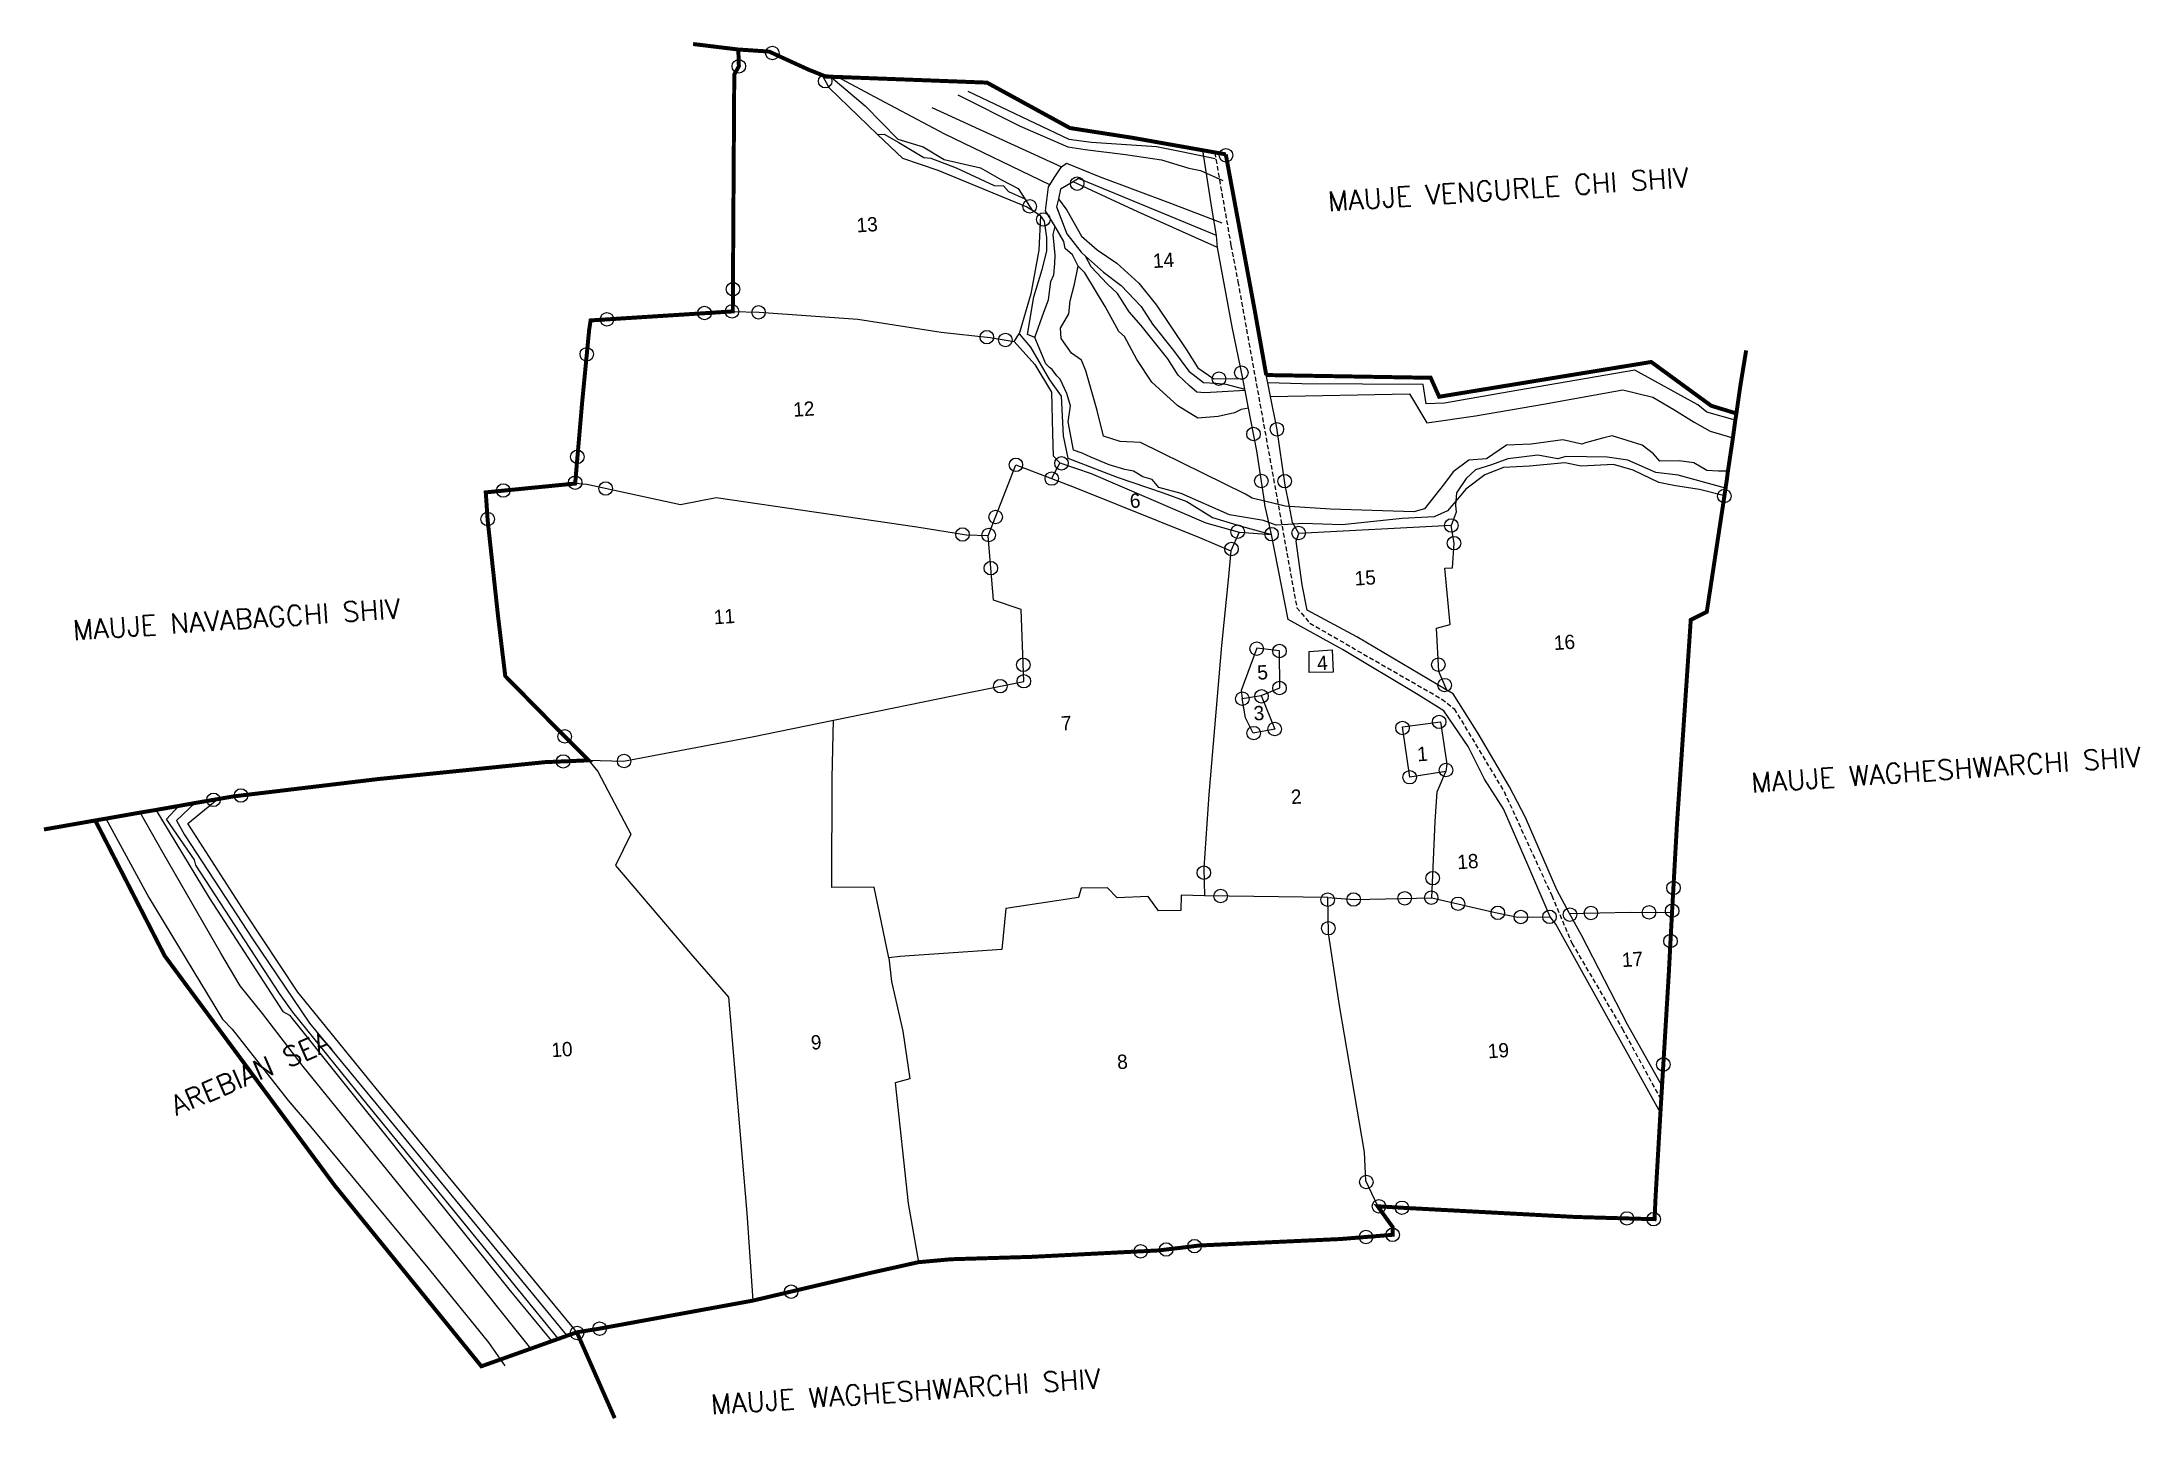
# Model space of a CAD drawing. Header units: metres. Extents: x 352860 to 354000, y 1752597 to 1753347.
import ezdxf
from ezdxf.enums import TextEntityAlignment as Align

# ---------------------------------------------------------------- set-up
doc = ezdxf.new("R2010")
doc.units = ezdxf.units.M
for name, pattern in [('DASHDOT', [1, 0.5, -0.25, 0, -0.25]), ('DASHED', [0.75, 0.5, -0.25]), ('DIVIDE', [31.75, 12.7, -6.35, 0, -6.35, 0, -6.35])]:
    doc.linetypes.add(name, pattern=pattern)
for name, color, linetype in [('LINE_WATER', 4, 'Continuous'), ('OFF', 1, 'Continuous'), ('OTHERS', 1, 'Continuous'), ('POLY_PARCEL', 6, 'Continuous'), ('POLY_ROAD', 30, 'Continuous'), ('POLY_WATER', 4, 'Continuous'), ('SYM_STONE', 1, 'Continuous'), ('TEXT_MAPOUT', 7, 'Continuous'), ('TEXT_PARCEL', 7, 'Continuous'), ('V_BOUND_LINE', 7, 'Continuous'), ('V_BOUND_STREAM_LINE', 7, 'DASHDOT'), ('V_DIVIDE_LINE', 7, 'DIVIDE')]:
    doc.layers.add(name, color=color, linetype=linetype)
doc.styles.get("Standard").update_dxf_attribs({"font": 'simplex.shx'})
doc.styles.add('TEXT_MAP', font='', dxfattribs={"height": 0.18})
doc.styles.get('TEXT_MAP').set_extended_font_data('Kruti Dev 050')

# ---------------------------------------------------------------- blocks, each defined once
blk = doc.blocks.new('STONE')
blk.add_circle((0, 0), 0.0851)

msp = doc.modelspace()

# ---------------------------------------------------------------- linework, layer by layer
at = {"layer": 'LINE_WATER'}
for points in [[(353289, 1753327.8), (353307.7, 1753311.9), (353325.4, 1753293.8), (353339.2, 1753289.6), (353350.6, 1753282.8), (353370.3, 1753278.2), (353381.7, 1753271.8), (353390.9, 1753267), (353394.4, 1753261.4)], [(353408.1, 1753269.1), (353351, 1753296.6), (353315.5, 1753315.4), (353292.4, 1753327.7)], [(353343.9, 1753311), (353414.4, 1753278.9)], [(353358.1, 1753317.9), (353391.9, 1753300.9), (353417.9, 1753289.6), (353427.2, 1753288.2), (353449.2, 1753285.5), (353468.7, 1753282.6), (353483.6, 1753278.1), (353490, 1753276.9), (353502.1, 1753271.4)], [(353363.4, 1753319.9), (353418.4, 1753293.9), (353430.7, 1753292.2), (353466.1, 1753289.9), (353479.7, 1753287.1), (353498, 1753283.3)], [(353314.3, 1753296.4), (353318, 1753296.6), (353325.9, 1753292.1), (353339.6, 1753283.8), (353343.4, 1753283.6), (353357.2, 1753278.2), (353377.7, 1753268.6), (353382.8, 1753268.5), (353385.5, 1753265.4), (353394.4, 1753261.4)], [(353423.4, 1753224.8), (353420.4, 1753230.9), (353416.4, 1753234.4), (353415.7, 1753238.2), (353410.9, 1753246.3), (353405.7, 1753254.8), (353407.4, 1753267.9), (353408.1, 1753269.1), (353410.4, 1753272.8), (353414.4, 1753278.9), (353417.2, 1753280.8), (353434.9, 1753273.6), (353473.6, 1753259), (353501.6, 1753248.3)], [(353498.7, 1753241.5), (353423.6, 1753272.4), (353420.7, 1753270.7)], [(353394.4, 1753261.4), (353398.3, 1753255.4)], [(353412.7, 1753261.4), (353411.7, 1753257), (353417.3, 1753242.4), (353425.1, 1753232.5), (353427.5, 1753230.3)], [(353399.9, 1753186.1), (353396, 1753187.6), (353399.3, 1753208.2), (353403.8, 1753222.9), (353406.5, 1753233), (353406.4, 1753240.3), (353405.1, 1753249.2), (353403, 1753252.4)], [(353628.8, 1753097.1), (353624.2, 1753091.7), (353617, 1753088.5), (353599.6, 1753087.6), (353566.9, 1753084.2), (353545.6, 1753084.9), (353540.5, 1753084.6), (353531.1, 1753083.9), (353527.2, 1753085.4), (353524.2, 1753086.5), (353505.8, 1753089.6), (353479.4, 1753101.1), (353467.3, 1753104.4), (353463.6, 1753108.8), (353458.6, 1753110.3), (353453.5, 1753113.4), (353448.8, 1753114.3), (353440.3, 1753116.8), (353430.4, 1753121), (353425.7, 1753123.2), (353421, 1753124.7), (353418.1, 1753140.2), (353419.3, 1753148.9), (353417.3, 1753155.6), (353413.7, 1753163.3), (353411.8, 1753165.1), (353409.4, 1753168.6), (353407.8, 1753169.7), (353405.8, 1753171.7), (353399.9, 1753186.1), (353404.8, 1753199.7), (353407.4, 1753206.5), (353408.6, 1753216.5), (353410.2, 1753220), (353410.7, 1753226.2), (353411, 1753230.8), (353409.9, 1753242.1), (353410.9, 1753246.3)], [(353514.2, 1753157.2), (353492.3, 1753156), (353487.9, 1753156.3), (353484, 1753159.8), (353477.8, 1753165.5), (353472.2, 1753174.4), (353457.7, 1753192.5), (353451.1, 1753200), (353444.8, 1753210), (353439.2, 1753215.2), (353430.6, 1753224.5), (353427.5, 1753230.3)], [(353427.5, 1753230.3), (353437.2, 1753221.6), (353446.9, 1753214.3), (353457.7, 1753202.8), (353463.8, 1753193.2), (353475.3, 1753178.9), (353483.6, 1753167.7), (353491.6, 1753161.5), (353498.3, 1753161.2), (353503.8, 1753160.7), (353514, 1753158)], [(353391.3, 1753188), (353397.5, 1753180.8), (353407.9, 1753163), (353414.2, 1753154.2), (353415.3, 1753132.6), (353417.9, 1753120.4), (353444.6, 1753110.1), (353469.7, 1753101.5), (353482.6, 1753096.8), (353496.4, 1753088.1), (353512, 1753083.5), (353528.6, 1753078.9)], [(353775.4, 1753104.1), (353749.6, 1753111.2), (353737.5, 1753112.6), (353722.3, 1753119.3), (353711, 1753121), (353688.5, 1753121.3), (353684.3, 1753120.1), (353673.4, 1753122.1), (353657.1, 1753120.1), (353648.1, 1753116.7), (353639.4, 1753114), (353634.4, 1753109.4), (353629.1, 1753101.6), (353628.8, 1753097.1)], [(352894.9, 1752924.4), (352918.3, 1752881.5), (352958.2, 1752815.4), (352963.6, 1752810), (352994, 1752771.2), (353006.1, 1752757), (353070.8, 1752679), (353102.8, 1752639.6), (353111.7, 1752626.8)], [(353126.6, 1752635.3), (353084.1, 1752688.6), (353002.1, 1752789.6), (352980, 1752818.4), (352967.8, 1752833.4), (352957.4, 1752851.2), (352925.9, 1752906), (352913.6, 1752927.7)], [(352922, 1752929.1), (352951.1, 1752881.4), (352991.1, 1752819.5), (352994.7, 1752817.5), (353024.2, 1752780.6), (353113.9, 1752668.5), (353137.9, 1752639.5)], [(353140.8, 1752641.8), (353034.5, 1752772.1), (352996.5, 1752819.2), (352989.3, 1752829.4), (352943.8, 1752899.1), (352943.1, 1752902), (352927.8, 1752924.1), (352934.5, 1752931.3)], [(352943.4, 1752932.9), (352933.2, 1752923.3), (352937.6, 1752915.5), (352962.9, 1752876.8), (352974.5, 1752859.1), (353005.5, 1752813.1), (353048.7, 1752761), (353146.1, 1752642.6)]]:
    msp.add_lwpolyline(points, dxfattribs=at)
at = {"layer": 'OFF'}
msp.add_lwpolyline([(353510.9, 1753080.2), (353528.6, 1753078.9)], dxfattribs=at)
at = {"layer": 'OTHERS', "linetype": 'DASHED', "ltscale": 5}
msp.add_lwpolyline([(353497.7, 1753286.6), (353506.5, 1753236.1), (353510.3, 1753216.3), (353542.3, 1753039.1), (353549.4, 1753030.7), (353621.1, 1752989.4), (353627.9, 1752984.1), (353655, 1752939.1), (353680.9, 1752882.6), (353691.9, 1752856.6), (353719.2, 1752810.2), (353740.4, 1752771.5)], dxfattribs=at)
at = {"layer": 'POLY_PARCEL'}
for points in [[(353235.7, 1753200.2), (353250, 1753199.7), (353303.7, 1753195.9), (353348.9, 1753189), (353375.6, 1753186), (353388.7, 1753183.9)], [(353388.7, 1753183.9), (353391.3, 1753188)], [(353374.6, 1753078.1), (353389.6, 1753116.8), (353409, 1753109.4)], [(353413.5, 1753117.9), (353409, 1753109.4)], [(353374.6, 1753078.1), (353362.7, 1753078.5), (353335.8, 1753082.8), (353226.7, 1753098.8), (353207.3, 1753095), (353156.4, 1753106.1), (353150, 1753106.6)], [(353409, 1753109.4), (353421.3, 1753104.6), (353489.4, 1753077.2), (353506.4, 1753070.1)], [(353623.9, 1752994.2), (353619.5, 1753004.4), (353618.3, 1753027.9), (353625.7, 1753030), (353622.8, 1753060.5), (353627, 1753060.8), (353627.8, 1753074.2), (353626.3, 1753083.8)], [(353290.5, 1752978), (353363.2, 1752992.8), (353393.9, 1752998.9), (353392.5, 1753038.1), (353377.4, 1753043.1), (353374.6, 1753078.1)], [(353510.9, 1753080.2), (353506.4, 1753070.1)], [(353506.4, 1753070.1), (353505.2, 1753056), (353501.3, 1753018.5), (353494.5, 1752937.5), (353491.8, 1752897.6), (353492.2, 1752882.4)], [(353523, 1752991.3), (353533.1, 1752995.5), (353532.9, 1753015.6), (353520.5, 1753017), (353512, 1752994.1), (353512.7, 1752989.8)], [(353549.1, 1753015.3), (353561.6, 1753016.1), (353562.1, 1753004), (353549.1, 1753003.8), (353549.1, 1753015.3)], [(353523, 1752991.3), (353530.3, 1752973.1), (353518.6, 1752970.8), (353514.4, 1752979.2), (353512.7, 1752989.8)], [(353512.7, 1752989.8), (353523, 1752991.3)], [(353157.3, 1752956.1), (353176.3, 1752955.6), (353246.2, 1752968.9), (353290.5, 1752978)], [(353320.6, 1752848.7), (353312.6, 1752887.2), (353289.6, 1752886.9), (353289.7, 1752946.6), (353290.5, 1752978)], [(353157.3, 1752956.1), (353162.4, 1752950.1), (353180.3, 1752915.9), (353172, 1752898.9), (353212.7, 1752851), (353233.3, 1752827.3), (353243.3, 1752709.8), (353246.5, 1752662.3)], [(353615.7, 1752881.4), (353617.6, 1752922.9), (353618.7, 1752938.9), (353623.3, 1752950)], [(353492.2, 1752882.4), (353479.4, 1752882.7), (353479.2, 1752874.5), (353467.1, 1752874.2), (353461.6, 1752882), (353444.7, 1752881.3), (353439.4, 1752886.7), (353425, 1752886.6), (353423.7, 1752881.5), (353384.1, 1752875.6), (353381.9, 1752853.2), (353326.5, 1752849.5), (353320.6, 1752848.7)], [(353559.1, 1752881.5), (353492.2, 1752882.4)], [(353559.1, 1752881.5), (353573.7, 1752880.4), (353615.7, 1752881.4)], [(353586.3, 1752713.6), (353579.8, 1752727.4), (353579.2, 1752743), (353565.6, 1752822.8), (353559.6, 1752862.2), (353559.1, 1752881.5)], [(353615.7, 1752881.4), (353649.4, 1752873.6), (353662.5, 1752870.9), (353680.1, 1752871)], [(353690.5, 1752872.8), (353723.5, 1752873.6), (353746.3, 1752873.3)], [(353320.6, 1752848.7), (353321.9, 1752835.8), (353328.1, 1752808.9), (353332, 1752783), (353324, 1752780.8), (353331.1, 1752715.2), (353336.6, 1752683.2)]]:
    msp.add_lwpolyline(points, dxfattribs=at)
msp.add_lwpolyline([(353623.3, 1752950), (353603.7, 1752946.9), (353599.7, 1752974.3), (353620.4, 1752977.1), (353623.8, 1752954)], close=True, dxfattribs=at)
at = {"layer": 'POLY_ROAD'}
for points in [[(353740, 1752764.5), (353695.2, 1752845), (353683.1, 1752867.1), (353680.1, 1752871), (353667.9, 1752899.2), (353654.6, 1752929.7), (353644.3, 1752945.8), (353635.5, 1752963.6), (353622.3, 1752983.1), (353608.3, 1752991.8), (353567.2, 1753016.3), (353537.6, 1753032.7), (353528.6, 1753078.9), (353527.2, 1753085.4), (353525, 1753095), (353524.7, 1753097), (353520.5, 1753124.4), (353516, 1753147.5), (353514.2, 1753157.2), (353514, 1753158), (353512.9, 1753163.7), (353507.1, 1753191.9), (353499.2, 1753235), (353498.7, 1753241.5), (353496.3, 1753255.2), (353491.3, 1753287.8)], [(353740.9, 1752778.9), (353722.1, 1752812.5), (353697, 1752861), (353690.5, 1752872.8), (353683.6, 1752885.7), (353666.7, 1752925.1), (353658, 1752941.7), (353640.9, 1752970.7), (353627.3, 1752992.2), (353623.9, 1752994.2), (353574.9, 1753023.3), (353547.9, 1753037.8), (353545.3, 1753051.5), (353542, 1753075.2), (353543.4, 1753079.5), (353540.5, 1753084.6), (353539.9, 1753085.5), (353538.3, 1753094.1), (353536, 1753105.8), (353531.4, 1753136.9), (353528.1, 1753153.9), (353526.6, 1753161.4), (353525.7, 1753165.6)], [(353780.7, 1753141), (353765.2, 1753145.5), (353760.3, 1753149.4), (353726.1, 1753168.2), (353657.7, 1753156.4), (353622.7, 1753150.3), (353612.6, 1753150), (353611.1, 1753160.4), (353545, 1753160.8), (353526.6, 1753161.4)], [(353528.1, 1753153.9), (353603.5, 1753155.4), (353613, 1753139.6), (353639.4, 1753143.5), (353676.5, 1753149.8), (353719.6, 1753157.6), (353735.9, 1753153.6), (353747.3, 1753146.8), (353758.3, 1753140), (353767.1, 1753135.1), (353779.4, 1753131.4)]]:
    msp.add_lwpolyline(points, dxfattribs=at)
at = {"layer": 'POLY_WATER'}
for points in [[(353284.1, 1753328.8), (353288, 1753321.7), (353314.3, 1753296.4)], [(353314.3, 1753296.4), (353327.9, 1753283.5), (353347.2, 1753277), (353395.5, 1753257.1), (353398.3, 1753255.4)], [(353420.7, 1753270.7), (353413.9, 1753266.7), (353412.7, 1753261.4)], [(353499.2, 1753235), (353455.9, 1753254.4), (353431.2, 1753265.8), (353420.7, 1753270.7)], [(353398.3, 1753255.4), (353403, 1753252.4)], [(353412.7, 1753261.4), (353417.3, 1753255.2), (353425.3, 1753241.1), (353433.8, 1753233.7), (353444.4, 1753226.4), (353456.4, 1753215.5), (353466, 1753203.6), (353482.4, 1753179.3), (353488.5, 1753169.6), (353497.3, 1753163.5), (353512.9, 1753163.7)], [(353403, 1753252.4), (353402.1, 1753233.5), (353397.7, 1753209.8), (353391.3, 1753188)], [(353776.7, 1753113.4), (353771.6, 1753113.3), (353765.2, 1753113.7), (353758.2, 1753117.9), (353750.1, 1753119), (353739.6, 1753118.7), (353736.3, 1753122.7), (353730.1, 1753127.4), (353713.8, 1753132.6), (353709.2, 1753131.4), (353699.3, 1753128.7), (353697.2, 1753128.1), (353686.9, 1753130.4), (353669.8, 1753128), (353656.3, 1753127.5), (353645.4, 1753120), (353635.8, 1753119.3), (353627.4, 1753112.9), (353622.7, 1753106.7), (353611.8, 1753092.9), (353606, 1753091.2), (353560.6, 1753092.6), (353538.3, 1753094.1), (353536, 1753094.3), (353524.7, 1753097), (353518, 1753098.6), (353514.4, 1753100.8), (353457.3, 1753129), (353446.3, 1753129.5), (353437.3, 1753132.3), (353433.8, 1753146.4), (353427.7, 1753167.9), (353425.2, 1753173.6), (353419.9, 1753177.5), (353414.3, 1753185.5), (353413.9, 1753191), (353418.4, 1753198.8), (353419.1, 1753206), (353421.5, 1753215), (353423.4, 1753224.8)], [(353516, 1753147.5), (353512, 1753146.9), (353508.4, 1753145.1), (353499.6, 1753143), (353488.6, 1753142.2), (353477.6, 1753148.9), (353463.5, 1753161.8), (353455.3, 1753174.1), (353448.6, 1753186.6), (353445.6, 1753189.2), (353438.2, 1753202.8), (353427.1, 1753221.1), (353423.4, 1753224.8)], [(353388.7, 1753183.9), (353399.9, 1753171.4), (353409, 1753156.2), (353409.5, 1753133.9), (353409.9, 1753121.7), (353413.5, 1753117.9)], [(353413.5, 1753117.9), (353430.5, 1753112.1), (353492.8, 1753085.3), (353510.9, 1753080.2)], [(353774.8, 1753100), (353761.2, 1753103.4), (353748.2, 1753105.3), (353739.1, 1753107.2), (353725.1, 1753113.9), (353714.4, 1753116.9), (353696.9, 1753116), (353688.1, 1753117.9), (353668.8, 1753116), (353654.7, 1753115.3), (353644.5, 1753111.3), (353634.2, 1753103.5), (353628.8, 1753097.1)], [(353628.8, 1753097.1), (353628.6, 1753094.8), (353628.9, 1753091.1), (353626.3, 1753083.8)], [(353626.3, 1753083.8), (353543.4, 1753079.5)], [(353150.9, 1752645.1), (353078.4, 1752733.1), (353041.9, 1752777.6), (352999.3, 1752830.1), (352970.5, 1752873.5), (352939.5, 1752921.8), (352955.6, 1752935)]]:
    msp.add_lwpolyline(points, dxfattribs=at)
at = {"layer": 'V_BOUND_LINE', "ltscale": 10, "const_width": 2.16}
for points in [[(353503.7, 1753285.6), (353453, 1753294.6), (353419, 1753299.9), (353373.9, 1753324.6), (353300.1, 1753327.4), (353292.4, 1753327.7), (353289, 1753327.8), (353286.2, 1753327.9), (353284.1, 1753328.8), (353277, 1753331.6), (353255.4, 1753341.5), (353238.7, 1753342.6), (353239, 1753333.5), (353236.5, 1753329), (353236, 1753250.9), (353235.7, 1753200.2), (353158.4, 1753195.3), (353157.6, 1753190.1), (353153.8, 1753150.8), (353150, 1753106.6), (353101.4, 1753101.8), (353102.4, 1753087), (353108.1, 1753034.2), (353112, 1753001.9), (353141.9, 1752971.5), (353157.3, 1752956.1), (353133.5, 1752955.1), (353042.8, 1752945.9), (352964.4, 1752936.5), (352955.6, 1752935)], [(353150.9, 1752645.1), (353162.8, 1752647), (353246.5, 1752662.3), (353310.2, 1752677.3), (353336.6, 1752683.2), (353354.2, 1752684.8), (353397.8, 1752686.1), (353467.1, 1752689.6), (353470.5, 1752690), (353489.6, 1752692.3), (353566.1, 1752695.8), (353594.4, 1752698.1), (353594.5, 1752702.2), (353586.3, 1752713.6), (353599.7, 1752712.8), (353693.8, 1752707.8), (353732.5, 1752706.7), (353736.8, 1752706.6), (353737.4, 1752719.3), (353738.1, 1752731.6), (353740, 1752764.5)]]:
    msp.add_lwpolyline(points, dxfattribs=at)
at = {"layer": 'V_BOUND_LINE', "const_width": 2.16}
for points in [[(353525.7, 1753165.6), (353519.4, 1753201), (353503.7, 1753285.6)], [(353740, 1752764.5), (353744.5, 1752839.3), (353746.3, 1752873.3), (353749, 1752921.6), (353756.5, 1753032.5), (353765.2, 1753036.8), (353774.8, 1753100), (353775.4, 1753104.1), (353776, 1753108), (353776.7, 1753113.4), (353779.4, 1753131.4), (353780.7, 1753141), (353781.3, 1753144.7), (353767.6, 1753148.9), (353735, 1753172.7), (353683, 1753164.2), (353619.7, 1753153.8), (353615.1, 1753164.1), (353525.7, 1753165.6)]]:
    msp.add_lwpolyline(points, dxfattribs=at)
at = {"layer": 'V_BOUND_STREAM_LINE', "ltscale": 10, "const_width": 2.16}
msp.add_lwpolyline([(352955.6, 1752935), (352943.4, 1752932.9), (352934.5, 1752931.3), (352922, 1752929.1), (352913.6, 1752927.7), (352894.9, 1752924.4), (352889.1, 1752923.4), (352926.9, 1752849.7), (353019.1, 1752725.1), (353099, 1752626.6), (353150.6, 1752645)], dxfattribs=at)
at = {"layer": 'V_DIVIDE_LINE', "const_width": 2.16}
for points in [[(353238.7, 1753342.6), (353214.1, 1753345.6)], [(353781.3, 1753144.7), (353783.5, 1753160.1), (353786.6, 1753179)], [(352889.1, 1752923.4), (352861.2, 1752918.5)], [(353150.9, 1752645.1), (353171.5, 1752598.4)]]:
    msp.add_lwpolyline(points, dxfattribs=at)

# ---------------------------------------------------------------- block references
at = {"layer": 'SYM_STONE', "xscale": 43.14492809611531, "yscale": 43.14492809611531, "zscale": 43.14492809611531, "rotation": 3.848902719763219}
for p in [(353257.2, 1753340.7), (353239, 1753333.5), (353285.9, 1753325.4), (353503.8, 1753285.1), (353422.9, 1753269.7), (353397.1, 1753257.3), (353404.5, 1753250.2), (353235.8, 1753212.3), (353167.3, 1753195.9), (353220.3, 1753199.3), (353235.3, 1753200.2), (353249.7, 1753199.7), (353373.8, 1753186.2), (353383.9, 1753184.7), (353156.3, 1753176.9), (353500, 1753163.6), (353512.2, 1753166.9), (353531.5, 1753136.1), (353518.8, 1753133.5), (353151.2, 1753121.1), (353389.6, 1753116.8), (353414.4, 1753117.6), (353110.9, 1753102.8), (353150, 1753107.1), (353166.6, 1753103.9), (353409.1, 1753109.3), (353523, 1753108), (353535.7, 1753107.9), (353774.7, 1753099.8), (353102.4, 1753087.3), (353360.6, 1753078.9), (353374.8, 1753078.6), (353378.6, 1753088.4), (353510.2, 1753080.4), (353528.6, 1753079.1), (353543.3, 1753079.7), (353626.3, 1753083.8), (353506.8, 1753071), (353627.8, 1753074.2), (353376, 1753060.6), (353520.5, 1753016.8), (353532.9, 1753015.5), (353393.6, 1753008), (353393.9, 1752999.1), (353619.3, 1753008.1), (353381.1, 1752996.4), (353512.7, 1752989.6), (353523.1, 1752990.9), (353532.9, 1752995.4), (353622.7, 1752997), (353619.7, 1752977), (353144.3, 1752969.1), (353518.9, 1752970.9), (353530.3, 1752973.1), (353599.8, 1752973.7), (353143.5, 1752955.5), (353176.6, 1752955.7), (353603.7, 1752946.9), (353623.4, 1752950.8), (352953.4, 1752934.6), (352968.3, 1752937), (353491.8, 1752895), (353616.2, 1752892), (353747.1, 1752886.7), (353500.9, 1752882.3), (353559.1, 1752880.3), (353573.2, 1752880.4), (353601, 1752881.1), (353615.4, 1752881.4), (353630, 1752878.1), (353651.6, 1752873.2), (353733.8, 1752873.4), (353746.4, 1752874.3), (353559.5, 1752864.8), (353664.1, 1752870.9), (353679.7, 1752871), (353690.8, 1752872.2), (353702.2, 1752873.1), (353745.5, 1752857.8), (353741.6, 1752790.7), (353580.1, 1752726.8), (353587, 1752713.6), (353599.5, 1752712.8), (353721.8, 1752707), (353736.3, 1752706.6), (353486.7, 1752691.9), (353579.9, 1752696.9), (353594.4, 1752698.1), (353457.4, 1752689.1), (353471.3, 1752690.1), (353267.4, 1752667.2), (353163.3, 1752647.1), (353151, 1752644.7)]:
    msp.add_blockref('STONE', p, dxfattribs=at)

# ---------------------------------------------------------------- texts
at = {"layer": 'TEXT_MAPOUT'}
for s, rotation, p in [('MAUJE VENGURLE CHI SHIV', 3.8489, (353559.5, 1753254.6)), ('MAUJE NAVABAGCHI SHIV', 3.8489, (352877.2, 1753021.4)), ('MAUJE WAGHESHWARCHI SHIV', 3.8489, (353789.7, 1752938.5)), ('AREBIAN SEA', 23.1322, (352933.1, 1752762.8)), ('MAUJE WAGHESHWARCHI SHIV', 3.8489, (353224.1, 1752600.4))]:
    msp.add_text(s, height=10.786, rotation=rotation, dxfattribs=at).set_placement(p)
at = {"layer": 'TEXT_PARCEL', "style": 'TEXT_MAP'}
for s, p in [('13', (353308.7, 1753247.4)), ('14', (353469.8, 1753228)), ('12', (353274.3, 1753147.2)), ('6', (353454.4, 1753097.3)), ('15', (353579.5, 1753055.3)), ('11', (353231.1, 1753034.3)), ('16', (353687.8, 1753020.3)), ('5', (353523.7, 1753003.9)), ('4', (353556.2, 1753009.1)), ('7', (353417, 1752976.3)), ('3', (353521.7, 1752981.8)), ('1', (353610.6, 1752959.6)), ('2', (353542, 1752936.4)), ('18', (353635.3, 1752901.1)), ('17', (353724.8, 1752847.9)), ('10', (353142.8, 1752798.9)), ('9', (353281, 1752802.8)), ('19', (353651.9, 1752798.3)), ('8', (353447.5, 1752792.2))]:
    msp.add_text(s, height=7.77, rotation=3.8489, dxfattribs=at).set_placement(p, align=Align.MIDDLE)

doc.saveas('drawing.dxf')
